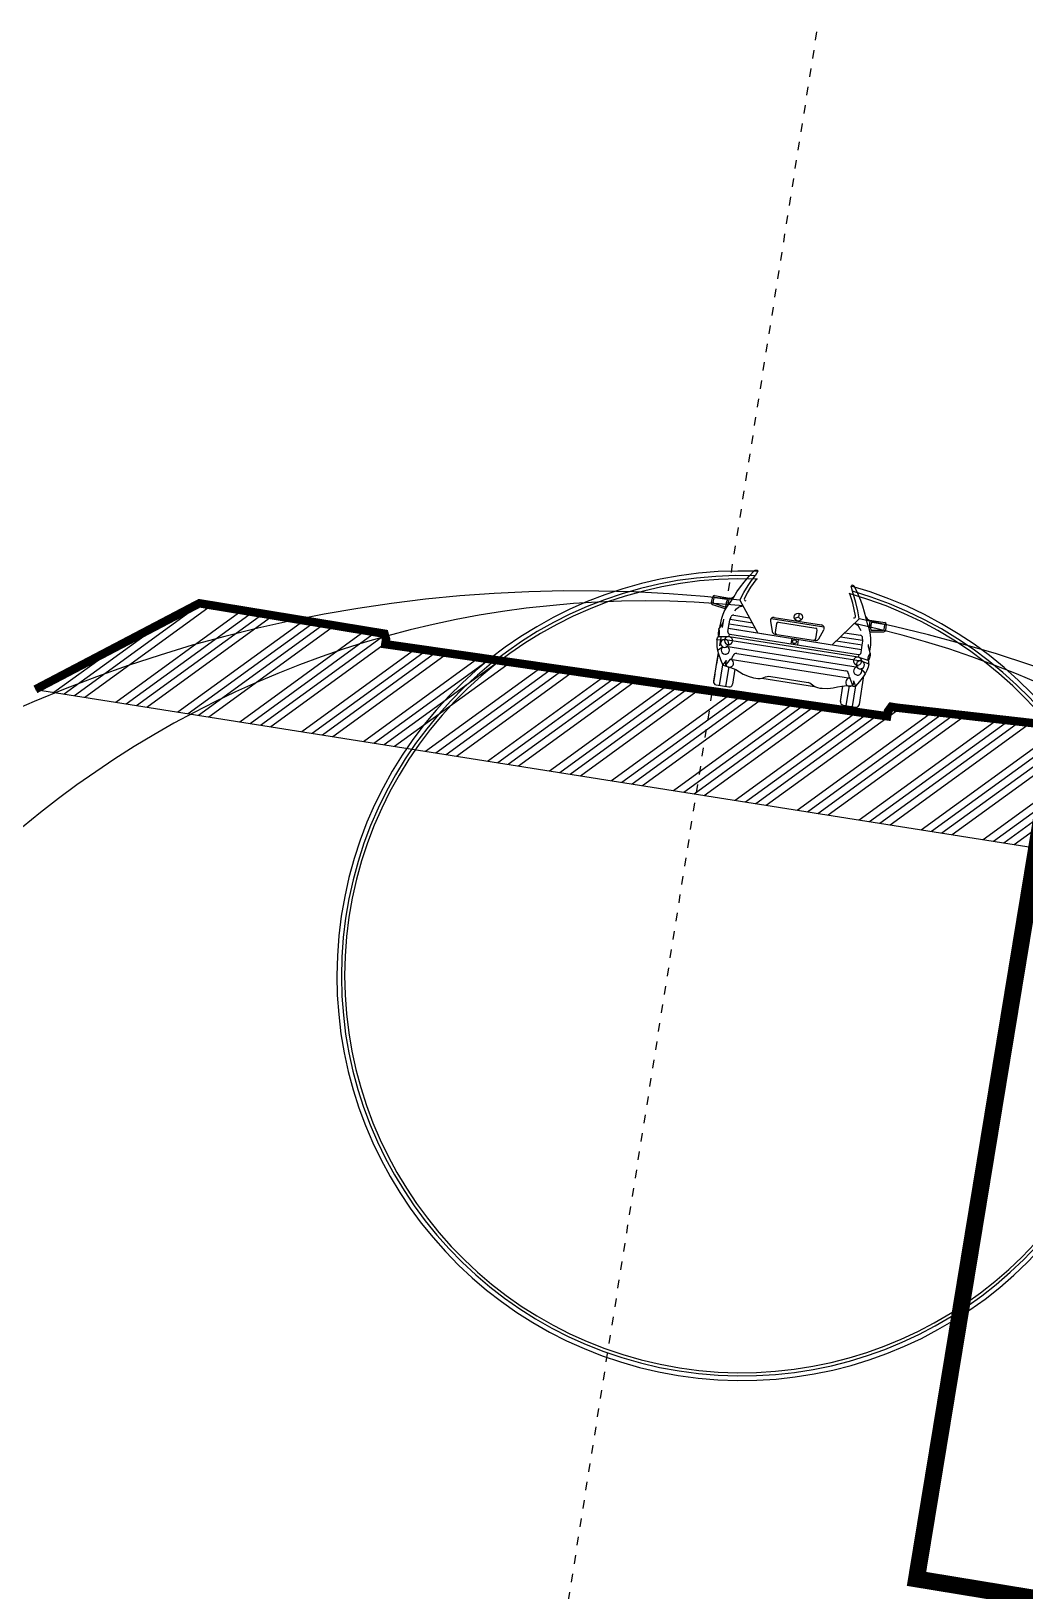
# Model space of a CAD drawing. Extents: x -640655 to -640254, y -1045449 to -1045159.
# Drawn here: x -640510.59 to -640498.82, y -1045224.19 to -1045205.73 of the extents above; entities that cross this region are included whole.
import ezdxf

# ---------------------------------------------------------------- set-up
doc = ezdxf.new("R2010")
doc.units = 0
doc.header["$MEASUREMENT"] = 0
doc.linetypes.add('DASHED1', pattern=[1, 0.3, -0.4, 0.3])
doc.layers.get('0').update_dxf_attribs({"linetype": 'CONTINUOUS'})
doc.layers.add('FLOATING-WINDOWS', color=2, linetype='CONTINUOUS', plot=False)
for name, color, linetype in [('REZY', 14, 'CONTINUOUS'), ('T_srafa', 8, 'CONTINUOUS'), ('T_stafaz', 7, 'CONTINUOUS')]:
    doc.layers.add(name, color=color, linetype=linetype)

# ---------------------------------------------------------------- blocks, each defined once
blk = doc.blocks.new('SYM_AUTO_MERCEDES_MB100-H')
at = {"color": 7, "linetype": 'Continuous'}
for p, q in [((-56, 140.6), (-58.3, 134.9)), ((58.3, 134.9), (56, 140.6)), ((-104.3, 95.4), (-103.8, 102.4)), ((-102.7, 93.4), (-86.5, 90.7)), ((-102.3, 96.1), (-102, 101.4)), ((-101.9, 104.2), (-84, 104.2)), ((-101.5, 95.1), (-87.8, 92.9)), ((-101, 102.3), (-87.2, 102.3)), ((-86.7, 93.8), (-86.2, 101.3)), ((-84.7, 94.6), (-84.1, 104.2)), ((-71.5, 103.7), (-44.4, 68.5)), ((0, 94.6), (-4.2, 92.2)), ((0, 99.4), (0, 94.6)), ((0, 94.6), (4.2, 92.2)), ((44.4, 68.5), (71.5, 103.7)), ((84, 104.2), (101.9, 104.2)), ((84, 104.2), (84.7, 94.6)), ((86.2, 101.3), (86.7, 93.8)), ((86.5, 90.7), (102.7, 93.4)), ((87.2, 102.3), (101, 102.3)), ((87.8, 92.9), (101.5, 95.1)), ((102, 101.4), (102.3, 96.1)), ((103.8, 102.4), (104.3, 95.4)), ((-79.8, 74), (-48.6, 74)), ((-79.4, 79.5), (-52.8, 79.5)), ((-76, 84.9), (-57, 84.9)), ((-32, 84.6), (-27.9, 73)), ((-31.7, 87.8), (31.7, 87.8)), ((-28.3, 89.8), (28.3, 89.8)), ((-24.3, 83), (-24.3, 72.4)), ((-22.4, 84.9), (22.4, 84.9)), ((24.3, 72.4), (24.3, 83)), ((27.9, 73), (32, 84.6)), ((48.6, 74), (79.8, 74)), ((52.8, 79.5), (79.4, 79.5)), ((57, 84.9), (76, 84.9)), ((-89.1, 57.1), (-78.2, 59)), ((-79.9, 68.5), (77.4, 68.5)), ((-77.8, 62.1), (-77.8, 59)), ((-77.4, 68.5), (79.9, 68.5)), ((-77.4, 59.1), (77.4, 59.1)), ((-77, 62), (77.1, 62)), ((-24.3, 70.5), (24.3, 70.5)), ((-3.9, 68.5), (-3.9, 62)), ((3.9, 68.5), (3.9, 62)), ((77.8, 59), (77.8, 62.1)), ((78.2, 59), (89.1, 57.1)), ((-91, 53.1), (-82.3, 54.9)), ((-88.6, 41), (-82.4, 46.2)), ((-87.4, 38.2), (-87.4, 3.9)), ((-81.3, 55), (81.3, 55)), ((-79.3, 47.3), (79.3, 47.3)), ((-70.5, 32.8), (-69.2, 37.7)), ((-65.4, 40.5), (65.4, 40.5)), ((69.2, 37.7), (70.5, 32.8)), ((82.3, 54.9), (91, 53.1)), ((82.4, 46.2), (88.6, 41)), ((87.4, 3.9), (87.4, 38.2)), ((-79.9, 24.9), (-79.9, 0)), ((-79.6, 24.5), (-76.2, 30.4)), ((-79.6, 24.5), (-76.6, 24)), ((-76.6, 24), (-71.5, 32.8)), ((-72.3, 23.6), (-72.3, 0)), ((-72, 32.8), (72.1, 32.8)), ((-64.7, 22), (-64.7, 3.9)), ((-23.7, 19.9), (23.7, 19.9)), ((64.7, 3.9), (64.7, 22)), ((71.5, 32.8), (76.6, 24)), ((72.3, 0), (72.3, 23.6)), ((76.2, 30.4), (79.6, 24.5)), ((76.6, 24), (79.6, 24.5)), ((79.9, 0), (79.9, 24.9)), ((-83.6, 0), (-68.5, 0)), ((-31.6, 16.4), (31.6, 16.4)), ((68.5, 0), (83.6, 0))]:
    blk.add_line(p, q, dxfattribs=at)
for points in [[(-82, 99.4), (-79.4, 106.1), (-76.5, 112.7), (-73.3, 119.2), (-69.9, 125.5), (-65.1, 133.3), (-59.8, 140.9)], [(-71.5, 103.7), (-68.3, 113.1), (-64.5, 122.4), (-61.5, 128.7), (-58.3, 134.9)], [(-66.5, 106.5), (-63.9, 113.7), (-61, 120.8), (-58.7, 125.7), (-56.3, 130.4)], [(-59.8, 140.9), (-59.1, 141.5), (-58, 141.8), (-57, 141.8), (-56.3, 141.4), (-56.1, 141), (-56, 140.6)], [(59.8, 140.9), (59.1, 141.5), (58, 141.8), (57, 141.8), (56.3, 141.4), (56.1, 141), (56, 140.6)], [(66.5, 106.5), (63.9, 113.7), (61, 120.8), (58.7, 125.7), (56.3, 130.4)], [(71.5, 103.7), (68.3, 113.1), (64.5, 122.4), (61.5, 128.7), (58.3, 134.9)], [(82, 99.4), (79.4, 106.1), (76.5, 112.7), (73.3, 119.2), (69.9, 125.5), (65.1, 133.3), (59.8, 140.9)], [(-89.8, 68), (-89.6, 75.5), (-89.4, 79.3), (-88.8, 83), (-87.7, 87.3), (-86.2, 91.5), (-84.3, 95.6), (-82, 99.4)], [(-75.7, 90.3), (-73.9, 92.8), (-71.8, 95), (-69.4, 96.6), (-68.1, 97.1), (-66.7, 97.5)], [(75.7, 90.3), (73.9, 92.8), (71.8, 95), (69.4, 96.6), (68.1, 97.1), (66.7, 97.5)], [(89.8, 68), (89.7, 75.5), (89.4, 79.3), (88.8, 83), (87.7, 87.3), (86.2, 91.5), (84.3, 95.6), (82, 99.4)], [(-90.7, 65.8), (-88.5, 70.5), (-87.5, 72.9), (-86.9, 75.4)], [(-79.9, 64.9), (-79.8, 73.8), (-79.6, 78.3), (-78.8, 82.7)], [(79.9, 64.9), (79.9, 73.8), (79.6, 78.3), (78.8, 82.7)], [(90.7, 65.8), (88.5, 70.5), (87.6, 72.9), (86.9, 75.4)], [(-90.7, 65.8), (-91, 63.5), (-90.9, 61.2), (-90.5, 58.9), (-89.8, 56.7)], [(-91, 53.1), (-90.9, 54.3), (-90.6, 55.6), (-90, 56.6), (-89.1, 57.1)], [(-89.1, 57.1), (-89.4, 61.6), (-89.8, 63.8), (-90.7, 65.8)], [(89.1, 57.1), (89.4, 61.6), (89.9, 63.8), (90.7, 65.8)], [(91, 53.1), (90.9, 54.3), (90.6, 55.6), (90, 56.6), (89.1, 57.1)], [(90.7, 65.8), (91, 63.5), (90.9, 61.2), (90.5, 58.9), (89.9, 56.7)], [(-91, 53.1), (-90.7, 48.9), (-89.8, 44.7), (-88.5, 40.6), (-86.7, 36.7), (-83.3, 30.5), (-79.6, 24.5)], [(91, 53.1), (90.7, 48.9), (89.8, 44.7), (88.5, 40.6), (86.7, 36.7), (83.3, 30.5), (79.6, 24.5)], [(-76.6, 24), (-70, 23.3), (-66.8, 22.6), (-63.6, 21.7), (-58.8, 19.8), (-53.9, 17.8), (-50.8, 16.9), (-47.6, 16.2), (-41.1, 15.4), (-38.5, 15.3), (-35.9, 15.4), (-33.4, 15.8), (-31, 16.7), (-27.4, 18.7), (-25.6, 19.5), (-23.7, 19.9)], [(76.6, 24), (70, 23.3), (66.8, 22.6), (63.7, 21.7), (58.8, 19.8), (53.9, 17.8), (50.8, 16.9), (47.6, 16.2), (41.1, 15.4), (38.5, 15.3), (35.9, 15.4), (33.4, 15.8), (31, 16.7), (27.4, 18.7), (25.6, 19.5), (23.7, 19.9)]]:
    blk.add_lwpolyline(points, dxfattribs=at)
for centre, radius in [((0, 94.6), 4.83), ((0, 65.2), 2.32)]:
    blk.add_circle(centre, radius, dxfattribs=at)
for centre, radius, start, end in [((0, -335.2), 473.7, 82.9309, 97.0691), ((-54.6, 129.5), 1.93, 96.7054, 152.2887), ((0, -335.2), 479.1, 83.2902, 96.7098), ((0, -335.2), 469.9, 83.2967, 96.7032), ((54.6, 129.5), 1.93, 27.7182, 83.3094), ((-102.4, 95.3), 1.93, 176, 260.2481), ((-101.9, 102.3), 1.93, 90.0139, 176.001), ((-101.4, 96.1), 0.965, 176.0012, 260.7808), ((-101, 101.3), 0.965, 90.0219, 176.0015), ((-87.7, 93.9), 0.965, 260.7848, 355.9997), ((-87.2, 101.3), 0.965, 355.9992, 450.0117), ((-84, 110), 5.79, 269.9969, 336.8127), ((0, -1556.2), 1661.4, 87.5349, 92.465), ((0, -1053.7), 1153.2, 86.6842, 93.3157), ((-64.7, 105.9), 1.93, 161.6092, 272.2202), ((64.7, 105.9), 1.93, 267.7656, 378.3959), ((84.1, 110), 5.79, 203.1873, 270.0032), ((87.2, 101.3), 0.965, 89.9882, 184.0008), ((87.7, 93.9), 0.965, 184.0003, 279.2153), ((101, 101.3), 0.965, 3.9985, 89.9781), ((101.4, 96.1), 0.965, 279.2193, 363.9988), ((101.9, 102.3), 1.93, 3.999, 89.9861), ((102.4, 95.3), 1.93, 279.7519, 364), ((-76, 82), 2.9, 90.0004, 166.2908), ((-28.3, 85.9), 3.86, 90.0052, 199.2883), ((-22.4, 83), 1.93, 90.014, 180), ((22.4, 83), 1.93, 0, 89.986), ((28.3, 85.9), 3.86, 340.7117, 449.9947), ((76, 82), 2.9, 13.7092, 89.9996), ((-77, 64.8), 2.9, 178.101, 269.9999), ((-77.4, 54.2), 4.83, 90, 99.7002), ((-24.3, 74.3), 3.86, 199.2893, 269.9976), ((-22.4, 72.4), 1.93, 180, 269.986), ((22.4, 72.4), 1.93, 270.014, 360), ((24.3, 74.3), 3.86, 270.0025, 340.7107), ((77.1, 64.8), 2.9, 270.0007, 361.899), ((77.4, 54.2), 4.83, 80.2998, 89.9999), ((-79.3, 42.5), 4.83, 90.0006, 130.0005), ((-81.3, 50.2), 4.83, 90.0038, 101.8763), ((-65.4, 36.7), 3.86, 90.0023, 165.0006), ((65.4, 36.7), 3.86, 14.9994, 89.9977), ((79.3, 42.5), 4.83, 49.9995, 89.9993), ((81.3, 50.2), 4.83, 78.1236, 89.9962), ((-72, 28), 4.83, 90.0043, 150.0022), ((72.1, 28), 4.83, 29.9978, 89.9957), ((-83.6, 3.9), 3.86, 180, 270), ((-68.5, 3.9), 3.86, 270, 360), ((68.5, 3.9), 3.86, 180, 270), ((83.6, 3.9), 3.86, 270, 360)]:
    blk.add_arc(centre, radius, start, end, dxfattribs=at)

msp = doc.modelspace()

# ---------------------------------------------------------------- hatches: boundary and pattern name
at = {"layer": 'T_srafa', "linetype": 'Continuous'}
h = msp.add_hatch(dxfattribs=at)
h.set_pattern_fill('ANSI34', color=256, scale=0.7, style=0)
h.set_pattern_definition([(35.99993615, (0, 0), (-0.30858678412, 0.42473426594), []), (35.99993615, (0.1222, -0.01936), (-0.30858678412, 0.42473426594), []), (35.99993615, (0.24444, -0.0387), (-0.30858678412, 0.42473426594), []), (35.99993615, (0.36666, -0.05807), (-0.30858678412, 0.42473426594), [])])
h.paths.add_polyline_path([(-640463.956, -1045213.221), (-640463.955, -1045213.218), (-640465.539, -1045213.239), (-640466.845, -1045213.846), (-640467.14, -1045213.751), (-640467.876, -1045218.393), (-640474.345, -1045217.368), (-640477.059, -1045217.242), (-640478.392, -1045217.031), (-640478.501, -1045217.722), (-640480.131, -1045217.464), (-640491.934, -1045215.595), (-640491.887, -1045215.299), (-640494.847, -1045214.83), (-640494.825, -1045214.688), (-640498.199, -1045213.995), (-640498.446, -1045213.955), (-640498.446, -1045213.954), (-640498.684, -1045215.4), (-640465.164, -1045220.709)])
h.paths.add_polyline_path([(-640498.446, -1045213.954), (-640500.336, -1045213.74), (-640500.405, -1045213.729), (-640500.444, -1045213.783), (-640500.454, -1045213.842), (-640502.525, -1045213.544), (-640502.718, -1045214.762), (-640498.684, -1045215.4)])
h.paths.add_polyline_path([(-640502.525, -1045213.544), (-640506.394, -1045212.988), (-640506.385, -1045212.929), (-640506.404, -1045212.864), (-640508.595, -1045212.504), (-640510.536, -1045213.523), (-640502.718, -1045214.762)])
h.paths.add_polyline_path([(-640476.965, -1045216.65), (-640478.298, -1045216.438), (-640478.392, -1045217.031), (-640477.059, -1045217.242), (-640474.345, -1045217.368), (-640477.012, -1045216.946)], flags=17)
h.paths.add_polyline_path([(-640478.347, -1045216.431), (-640479.878, -1045216.188), (-640479.972, -1045216.781), (-640478.441, -1045217.023)], flags=17)
h.paths.add_polyline_path([(-640478.441, -1045217.023), (-640479.972, -1045216.781), (-640480.027, -1045217.126, 0.414214), (-640479.778, -1045217.47), (-640478.839, -1045217.618, 0.414214), (-640478.496, -1045217.369)], flags=17)
h.paths.add_polyline_path([(-640463.955, -1045213.218), (-640465.128, -1045213.048), (-640465.539, -1045213.239)])

# ---------------------------------------------------------------- linework, layer by layer
at = {"layer": 'FLOATING-WINDOWS', "linetype": 'Continuous'}
msp.add_line((-640494.783, -1045191.667), (-640500.106, -1045224.053), dxfattribs=at)
at = {"layer": 'FLOATING-WINDOWS', "linetype": 'DASHED1', "ltscale": 0.3}
msp.add_lwpolyline([(-640507.655, -1045245.938), (-640424.69, -1045259.079), (-640415.397, -1045200.41), (-640498.363, -1045187.269)], close=True, dxfattribs=at)
at = {"layer": 'FLOATING-WINDOWS', "linetype": 'DASHED1', "const_width": 0.2}
msp.add_lwpolyline([(-640461.279, -1045197.093), (-640462.511, -1045204.265), (-640465.447, -1045222.459), (-640466.517, -1045229.493), (-640496.61, -1045224.628), (-640500.106, -1045224.053), (-640494.783, -1045191.667), (-640491.371, -1045192.228), (-640461.279, -1045197.093)], close=True, dxfattribs=at)
at = {"layer": 'FLOATING-WINDOWS', "ltscale": 0.3}
msp.add_lwpolyline([(-640510.536, -1045213.523), (-640465.143, -1045220.713), (-640463.955, -1045213.218)], dxfattribs=at)
at = {"layer": 'REZY', "color": 6, "linetype": 'Continuous', "const_width": 0.1}
msp.add_lwpolyline([(-640498.199, -1045213.995), (-640498.446, -1045213.955), (-640500.336, -1045213.74), (-640500.405, -1045213.729), (-640500.444, -1045213.783), (-640500.454, -1045213.842), (-640506.394, -1045212.988), (-640506.385, -1045212.929), (-640506.404, -1045212.864), (-640508.595, -1045212.504), (-640510.536, -1045213.523)], dxfattribs=at)

# ---------------------------------------------------------------- block references
at = {"layer": 'T_stafaz', "xscale": 0.01000000006678168, "yscale": 0.009999999818660399, "zscale": 0.01, "rotation": 350.9999360575461}
msp.add_blockref('SYM_AUTO_MERCEDES_MB100-H', (-640501.652, -1045213.602), dxfattribs=at)

doc.saveas('drawing.dxf')
